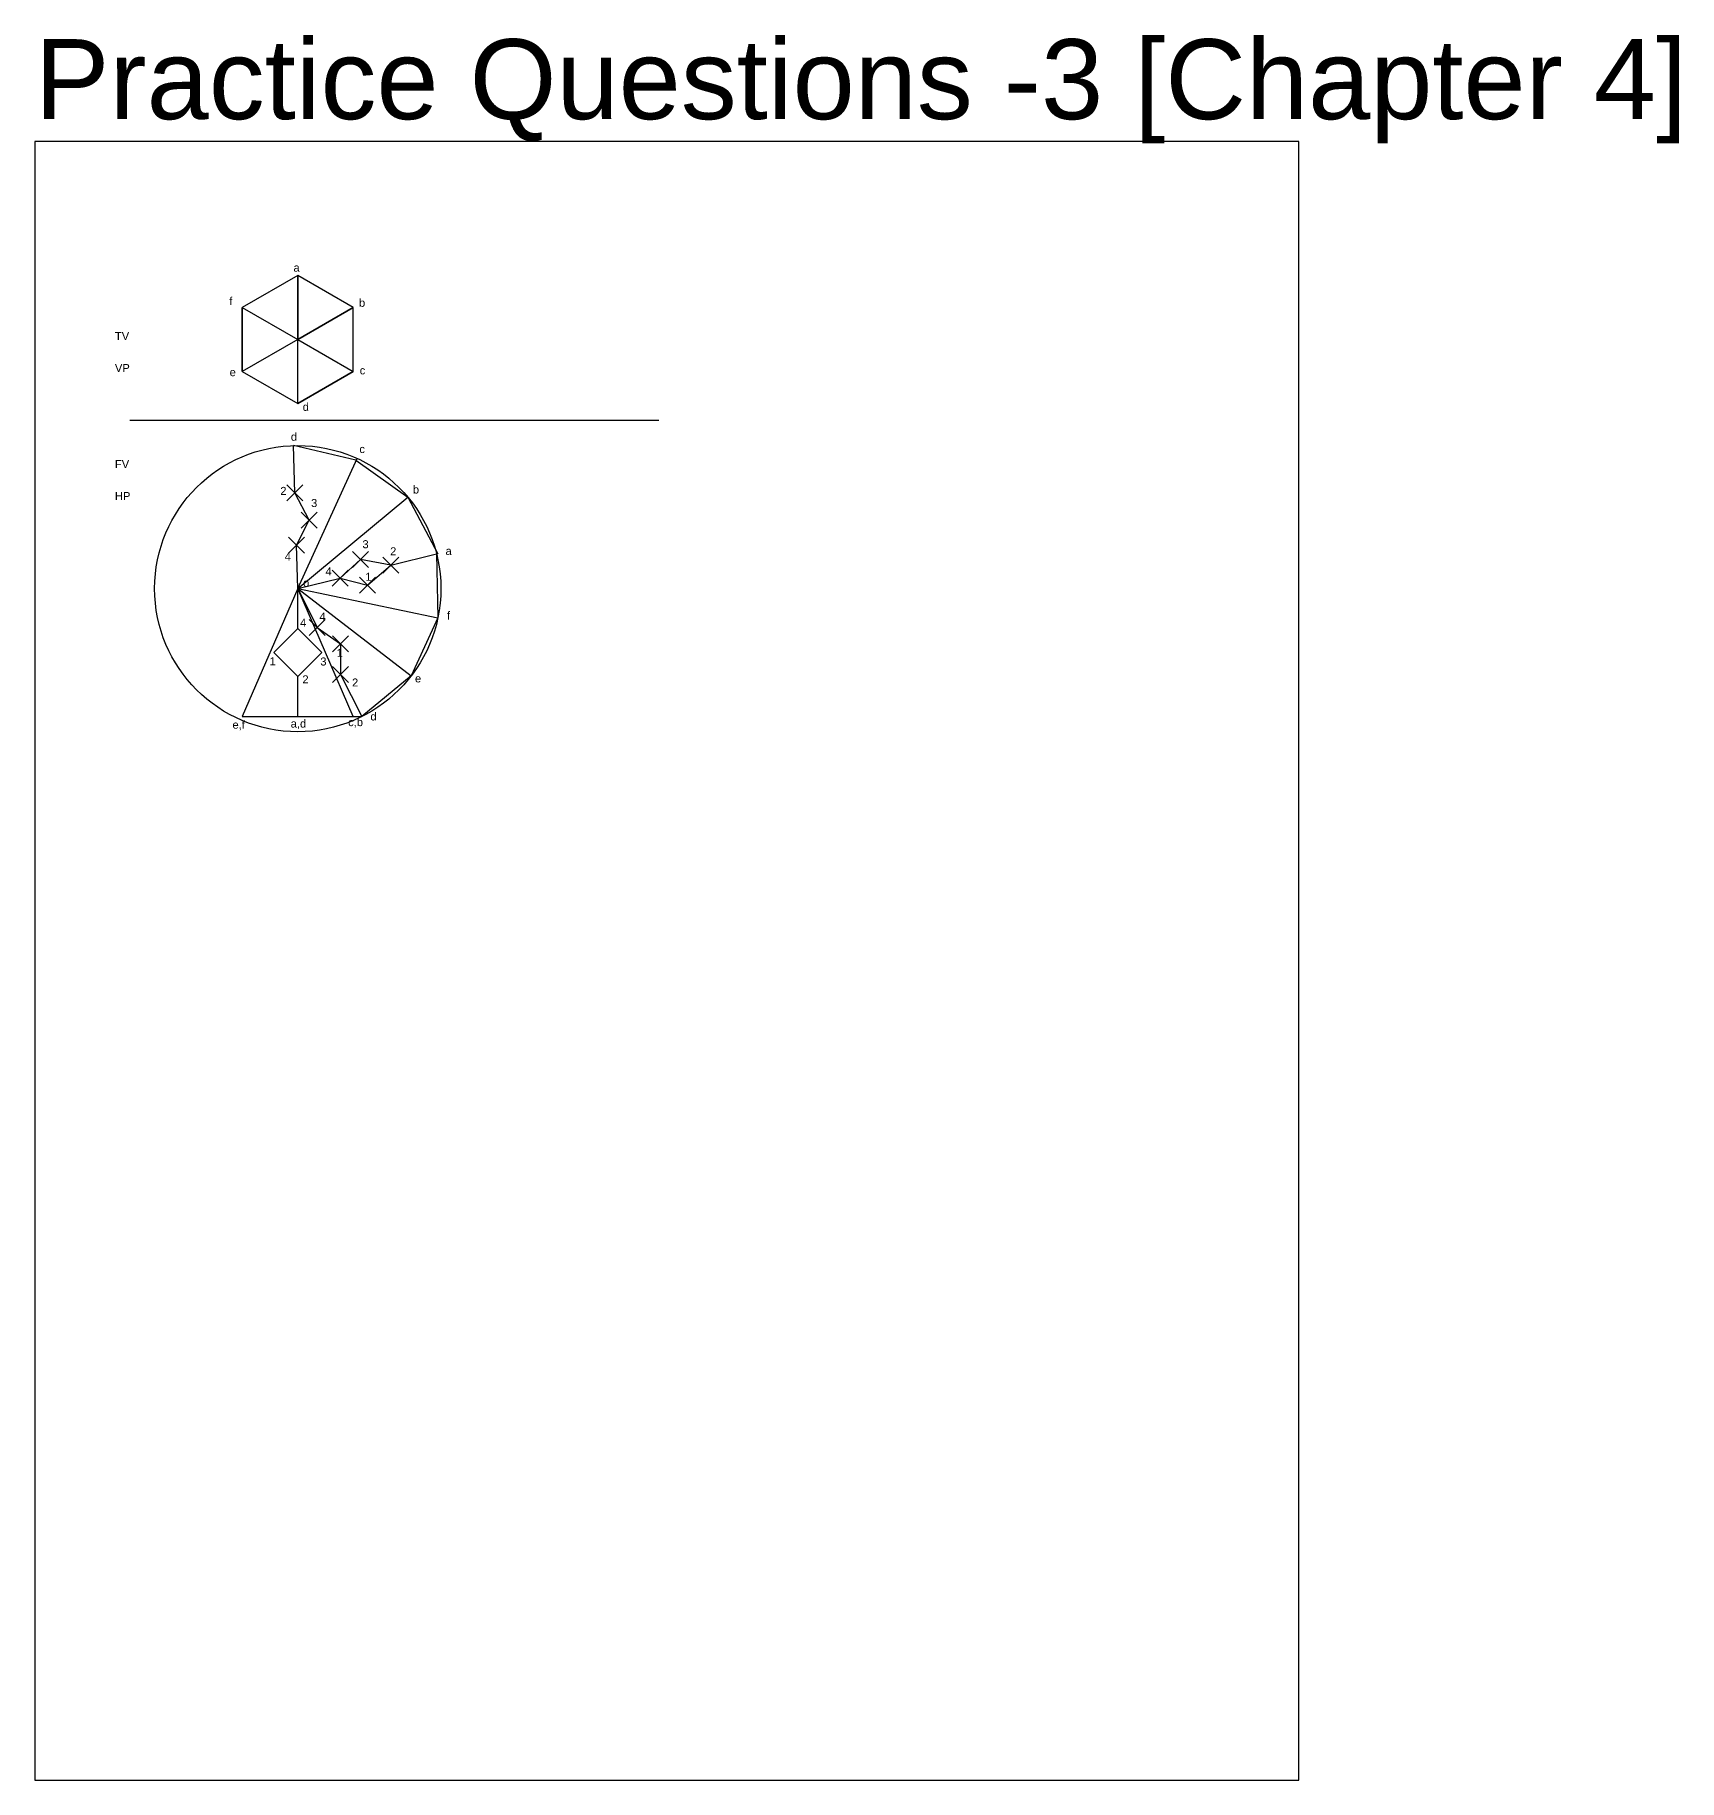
# Model space of a CAD drawing. Header units: millimetres. Extents: x -1114 to 4338, y -624 to 597.
# Drawn here: x 3310 to 4338, y -620 to 471 of the extents above; entities that cross this region are included whole.
import ezdxf

# ---------------------------------------------------------------- set-up
doc = ezdxf.new("R2010")
doc.units = ezdxf.units.MM
doc.header["$PDMODE"] = 3
doc.header["$PDSIZE"] = 5
doc.styles.get("Standard").update_dxf_attribs({"font": 'arial.ttf'})

msp = doc.modelspace()

# ---------------------------------------------------------------- linework, layer by layer
for p, q in [((3474.277, 280.424), (3474.277, 320.424)), ((3474.277, 320.424), (3474.277, 280.424)), ((3439.636, 260.424), (3439.636, 300.424)), ((3439.636, 300.424), (3474.277, 280.424)), ((3474.277, 280.424), (3508.918, 300.424)), ((3508.918, 300.424), (3474.277, 280.424)), ((3474.277, 280.424), (3439.636, 260.424)), ((3474.277, 280.424), (3508.918, 260.424)), ((3474.277, 240.424), (3474.277, 280.424)), ((3508.918, 260.424), (3474.277, 240.424)), ((3369.256, 230), (3700, 230)), ((3510.544, 205), (3471.58, 214.044)), ((3472.47, 184.55), (3471.58, 214.044)), ((3474.277, 124.642), (3511.322, 206.053)), ((3510.544, 205), (3543.103, 181.764)), ((3474.277, 124.642), (3543.103, 181.764)), ((3543.103, 181.764), (3561.845, 146.426)), ((3474.277, 124.642), (3473.455, 151.873)), ((3532.408, 139.234), (3561.028, 146.418)), ((3561.028, 146.418), (3561.845, 106.426)), ((3474.277, 124.642), (3500.7, 131.275)), ((3474.277, 124.642), (3439.636, 44.642)), ((3508.918, 44.642), (3474.277, 124.642)), ((3474.277, 124.642), (3486.46, 100.275)), ((3474.277, 124.642), (3545.148, 70.078)), ((3474.277, 124.642), (3561.845, 106.426)), ((3474.277, 99.642), (3474.277, 124.642)), ((3561.845, 106.426), (3545.148, 70.078)), ((3474.277, 44.642), (3474.277, 69.642)), ((3501.08, 71.035), (3514.277, 44.642)), ((3545.148, 70.078), (3514.277, 44.642)), ((3439.636, 44.642), (3508.918, 44.642))]:
    msp.add_line(p, q)
at = {"color": 3}
for p, q in [((3481.489, 167.356), (3472.47, 184.55)), ((3473.455, 151.873), (3481.489, 167.356)), ((3513.48, 142.925), (3500.7, 131.275)), ((3532.408, 139.234), (3513.48, 142.925)), ((3500.7, 131.275), (3517.809, 126.87)), ((3517.809, 126.87), (3532.408, 139.234)), ((3486.46, 100.275), (3500.96, 90.149)), ((3500.96, 90.149), (3501.08, 71.035))]:
    msp.add_line(p, q, dxfattribs=at)
at = {"color": 4}
msp.add_line((3508.918, 44.642), (3514.277, 44.642), dxfattribs=at)
for points in [[(3310, -620), (4100, -620), (4100, 404.164), (3310, 404.164)], [(3439.636, 300.424), (3439.636, 260.424), (3474.277, 240.424), (3508.918, 260.424), (3508.918, 300.424), (3474.277, 320.424)], [(3459.277, 84.642), (3474.277, 99.642), (3489.277, 84.642), (3474.277, 69.642)]]:
    msp.add_lwpolyline(points, close=True)
msp.add_circle((3474.277, 124.642), 89.443)
for p in [(3472.47, 184.55), (3481.489, 167.356), (3473.455, 151.873), (3513.48, 142.925), (3532.408, 139.234), (3500.7, 131.275), (3517.809, 126.87), (3486.46, 100.275), (3500.96, 90.149), (3501.08, 71.035)]:
    msp.add_point(p, dxfattribs=at)

# ---------------------------------------------------------------- texts
at = {"color": 1, "lineweight": 30}
msp.add_text('Practice Questions -3 [Chapter 4]', height=50, dxfattribs=at).set_placement((3310, 418.045))
for s, p in [('a', (3471.612, 322.756)), ('f', (3431.478, 301.882)), ('b', (3512.526, 300.799)), ('TV', (3360, 280)), ('VP', (3360, 260)), ('c', (3512.987, 258.551)), ('e', (3431.706, 257.411)), ('d', (3477.369, 235.745)), ('d', (3469.99, 217.071)), ('c', (3512.788, 209.367)), ('FV', (3360, 200)), ('2', (3463.38, 183.216)), ('b', (3546.208, 184.084)), ('HP', (3360, 180)), ('3', (3482.585, 175.635)), ('3', (3514.705, 149.906)), ('4', (3466.083, 142.161)), ('2', (3532, 145.464)), ('a', (3566.628, 145.684)), ('4', (3491.603, 132.932)), ('1', (3516.515, 129.546)), ('o', (3477.592, 125.824)), ('4', (3487.8, 104.607)), ('f', (3567.516, 105.328)), ('4', (3475.693, 100.801)), ('1', (3456.639, 76.721)), ('3', (3488.373, 76.591)), ('1', (3498.602, 82.029)), ('2', (3477.158, 65.442)), ('2', (3508.203, 63.475)), ('e', (3547.522, 66.021)), ('c,b', (3505.75, 38.705)), ('d', (3519.687, 42.256)), ('e,f', (3433.479, 37.106)), ('a,d', (3469.843, 37.797))]:
    msp.add_text(s, height=5).set_placement(p)

doc.saveas('drawing.dxf')
